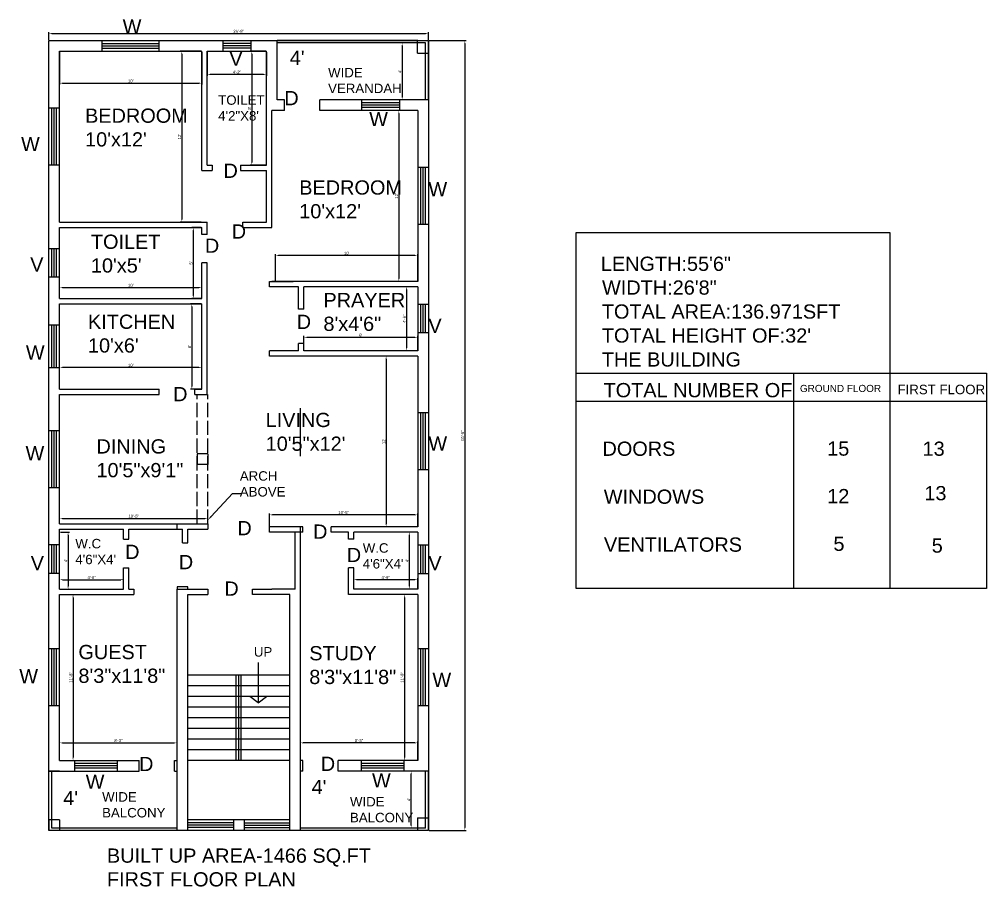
# Model space of a CAD drawing. Header units: inches. Extents: x 2598 to 4130, y 1262 to 2451.
# Drawn here: x 3315 to 4130, y 1276 to 2008 of the extents above; entities that cross this region are included whole.
import ezdxf
from ezdxf import colors
from ezdxf.entities.mleader import LeaderData, LeaderLine
from ezdxf.math import Vec2, Vec3

# ---------------------------------------------------------------- set-up
doc = ezdxf.new("R2010")
doc.units = ezdxf.units.IN
doc.linetypes.add('ACAD_ISO02W100', pattern=[15, 12, -3])
doc.styles.get("Standard").update_dxf_attribs({"font": 'arial.ttf'})
doc.dimstyles.new('ISO-25', dxfattribs={"dimtxt": 2.5, "dimasz": 2.5, "dimexe": 1.25, "dimexo": 0.625, "dimtad": 1, "dimlunit": 3, "dimtxsty": 'Standard', "dimcen": 2.5, "dimadec": 0, "dimazin": 0, "dimtfac": 1, "dimtmove": 0, "dimatfit": 3, "dimfxl": 1, "dimarcsym": 0})

# ---------------------------------------------------------------- blocks, each defined once
blk = doc.blocks.new('*D1')
at = {"color": 0, "lineweight": -2, "transparency": 16777216}
for p, q in [((3348.68, 1979.98), (3348.68, 1952.45)), ((3468.68, 1979.98), (3468.68, 1952.45)), ((3351.18, 1953.7), (3466.18, 1953.7))]:
    blk.add_line(p, q, dxfattribs=at)
at = {"color": 0, "transparency": 16777216}
for points in [[(3351.18, 1954.12), (3351.18, 1953.29), (3348.68, 1953.7)], [(3466.18, 1954.12), (3466.18, 1953.29), (3468.68, 1953.7)]]:
    blk.add_solid(points, dxfattribs=at)
at = {"layer": 'Defpoints', "color": 0, "transparency": 16777216}
for p in [(3348.68, 1980.6), (3468.68, 1980.6), (3468.68, 1953.7)]:
    blk.add_point(p, dxfattribs=at)
at = {"color": 0, "transparency": 16777216, "insert": (3408.68, 1955.6), "char_height": 2.5, "attachment_point": 5}
blk.add_mtext("10'", dxfattribs=at)
blk = doc.blocks.new('*D2')
at = {"color": 0, "lineweight": -2, "transparency": 16777216}
for p, q in [((3468.06, 1980.6), (3450.47, 1980.6)), ((3451.72, 1978.1), (3451.72, 1839.1)), ((3468.06, 1836.6), (3450.47, 1836.6))]:
    blk.add_line(p, q, dxfattribs=at)
at = {"color": 0, "transparency": 16777216}
for points in [[(3451.31, 1978.1), (3452.14, 1978.1), (3451.72, 1980.6)], [(3451.31, 1839.1), (3452.14, 1839.1), (3451.72, 1836.6)]]:
    blk.add_solid(points, dxfattribs=at)
at = {"layer": 'Defpoints', "color": 0, "transparency": 16777216}
for p in [(3468.68, 1980.6), (3451.72, 1836.6), (3468.68, 1836.6)]:
    blk.add_point(p, dxfattribs=at)
at = {"color": 0, "transparency": 16777216, "insert": (3449.84, 1908.6), "char_height": 2.5, "attachment_point": 5, "rotation": 90}
blk.add_mtext("12'", dxfattribs=at)
blk = doc.blocks.new('*D3')
at = {"color": 0, "lineweight": -2, "transparency": 16777216}
for p, q in [((3468.06, 1832.1), (3460.11, 1832.1)), ((3461.36, 1829.6), (3461.36, 1774.6)), ((3468.06, 1772.1), (3460.11, 1772.1))]:
    blk.add_line(p, q, dxfattribs=at)
at = {"color": 0, "transparency": 16777216}
for points in [[(3460.95, 1829.6), (3461.78, 1829.6), (3461.36, 1832.1)], [(3460.95, 1774.6), (3461.78, 1774.6), (3461.36, 1772.1)]]:
    blk.add_solid(points, dxfattribs=at)
at = {"layer": 'Defpoints', "color": 0, "transparency": 16777216}
for p in [(3468.68, 1832.1), (3461.36, 1772.1), (3468.68, 1772.1)]:
    blk.add_point(p, dxfattribs=at)
at = {"color": 0, "transparency": 16777216, "insert": (3459.47, 1802.1), "char_height": 2.5, "attachment_point": 5, "rotation": 90}
blk.add_mtext("5'", dxfattribs=at)
blk = doc.blocks.new('*D4')
at = {"color": 0, "lineweight": -2, "transparency": 16777216}
for p, q in [((3348.68, 1772.73), (3348.68, 1782.6)), ((3351.18, 1781.35), (3466.18, 1781.35)), ((3468.68, 1772.73), (3468.68, 1782.6))]:
    blk.add_line(p, q, dxfattribs=at)
at = {"color": 0, "transparency": 16777216}
for points in [[(3351.18, 1781.77), (3351.18, 1780.94), (3348.68, 1781.35)], [(3466.18, 1781.77), (3466.18, 1780.94), (3468.68, 1781.35)]]:
    blk.add_solid(points, dxfattribs=at)
at = {"layer": 'Defpoints', "color": 0, "transparency": 16777216}
for p in [(3468.68, 1781.35), (3348.68, 1772.1), (3468.68, 1772.1)]:
    blk.add_point(p, dxfattribs=at)
at = {"color": 0, "transparency": 16777216, "insert": (3408.68, 1783.25), "char_height": 2.5, "attachment_point": 5}
blk.add_mtext("10'", dxfattribs=at)
blk = doc.blocks.new('*D5')
at = {"color": 0, "lineweight": -2, "transparency": 16777216}
for p, q in [((3348.68, 1696.23), (3348.68, 1715.29)), ((3466.18, 1714.04), (3351.18, 1714.04)), ((3468.68, 1696.23), (3468.68, 1715.29))]:
    blk.add_line(p, q, dxfattribs=at)
at = {"color": 0, "transparency": 16777216}
for points in [[(3351.18, 1714.46), (3351.18, 1713.62), (3348.68, 1714.04)], [(3466.18, 1714.46), (3466.18, 1713.62), (3468.68, 1714.04)]]:
    blk.add_solid(points, dxfattribs=at)
at = {"layer": 'Defpoints', "color": 0, "transparency": 16777216}
for p in [(3348.68, 1714.04), (3348.68, 1695.6), (3468.68, 1695.6)]:
    blk.add_point(p, dxfattribs=at)
at = {"color": 0, "transparency": 16777216, "insert": (3408.68, 1715.94), "char_height": 2.5, "attachment_point": 5}
blk.add_mtext("10'", dxfattribs=at)
blk = doc.blocks.new('*D6')
at = {"color": 0, "lineweight": -2, "transparency": 16777216}
for p, q in [((3468.06, 1767.6), (3458.92, 1767.6)), ((3460.17, 1765.1), (3460.17, 1698.1)), ((3468.06, 1695.6), (3458.92, 1695.6))]:
    blk.add_line(p, q, dxfattribs=at)
at = {"color": 0, "transparency": 16777216}
for points in [[(3459.75, 1765.1), (3460.59, 1765.1), (3460.17, 1767.6)], [(3459.75, 1698.1), (3460.59, 1698.1), (3460.17, 1695.6)]]:
    blk.add_solid(points, dxfattribs=at)
at = {"layer": 'Defpoints', "color": 0, "transparency": 16777216}
for p in [(3468.68, 1767.6), (3460.17, 1695.6), (3468.68, 1695.6)]:
    blk.add_point(p, dxfattribs=at)
at = {"color": 0, "transparency": 16777216, "insert": (3458.27, 1731.6), "char_height": 2.5, "attachment_point": 5, "rotation": 90}
blk.add_mtext("6'", dxfattribs=at)
blk = doc.blocks.new('*D7')
at = {"color": 0, "lineweight": -2, "transparency": 16777216}
for p, q in [((3473.18, 1979.98), (3473.18, 1959.84)), ((3523.18, 1979.98), (3523.18, 1959.84)), ((3520.68, 1961.09), (3475.68, 1961.09))]:
    blk.add_line(p, q, dxfattribs=at)
at = {"color": 0, "transparency": 16777216}
for points in [[(3475.68, 1961.51), (3475.68, 1960.68), (3473.18, 1961.09)], [(3520.68, 1961.51), (3520.68, 1960.68), (3523.18, 1961.09)]]:
    blk.add_solid(points, dxfattribs=at)
at = {"layer": 'Defpoints', "color": 0, "transparency": 16777216}
for p in [(3473.18, 1980.6), (3523.18, 1980.6), (3473.18, 1961.09)]:
    blk.add_point(p, dxfattribs=at)
at = {"color": 0, "transparency": 16777216, "insert": (3498.18, 1962.97), "char_height": 2.5, "attachment_point": 5}
blk.add_mtext('4\'-2"', dxfattribs=at)
blk = doc.blocks.new('*D8')
at = {"color": 0, "lineweight": -2, "transparency": 16777216}
for p, q in [((3522.56, 1980.6), (3509.49, 1980.6)), ((3510.74, 1978.1), (3510.74, 1887.1)), ((3522.56, 1884.6), (3509.49, 1884.6))]:
    blk.add_line(p, q, dxfattribs=at)
at = {"color": 0, "transparency": 16777216}
for points in [[(3510.33, 1978.1), (3511.16, 1978.1), (3510.74, 1980.6)], [(3510.33, 1887.1), (3511.16, 1887.1), (3510.74, 1884.6)]]:
    blk.add_solid(points, dxfattribs=at)
at = {"layer": 'Defpoints', "color": 0, "transparency": 16777216}
for p in [(3523.18, 1980.6), (3510.74, 1884.6), (3523.18, 1884.6)]:
    blk.add_point(p, dxfattribs=at)
at = {"color": 0, "transparency": 16777216, "insert": (3508.84, 1932.6), "char_height": 2.5, "attachment_point": 5, "rotation": 90}
blk.add_mtext("8'", dxfattribs=at)
blk = doc.blocks.new('*D9')
at = {"color": 0, "lineweight": -2, "transparency": 16777216}
for p, q in [((3554.68, 1728.73), (3554.68, 1740.57)), ((3648.18, 1739.32), (3557.18, 1739.32)), ((3650.68, 1728.73), (3650.68, 1740.57))]:
    blk.add_line(p, q, dxfattribs=at)
at = {"color": 0, "transparency": 16777216}
for points in [[(3557.18, 1739.74), (3557.18, 1738.91), (3554.68, 1739.32)], [(3648.18, 1739.74), (3648.18, 1738.91), (3650.68, 1739.32)]]:
    blk.add_solid(points, dxfattribs=at)
at = {"layer": 'Defpoints', "color": 0, "transparency": 16777216}
for p in [(3554.68, 1739.32), (3554.68, 1728.1), (3650.68, 1728.1)]:
    blk.add_point(p, dxfattribs=at)
at = {"color": 0, "transparency": 16777216, "insert": (3602.68, 1741.23), "char_height": 2.5, "attachment_point": 5}
blk.add_mtext("8'", dxfattribs=at)
blk = doc.blocks.new('*D10')
at = {"color": 0, "lineweight": -2, "transparency": 16777216}
for p, q in [((3650.06, 1782.1), (3640.04, 1782.1)), ((3641.29, 1779.6), (3641.29, 1730.6)), ((3650.06, 1728.1), (3640.04, 1728.1))]:
    blk.add_line(p, q, dxfattribs=at)
at = {"color": 0, "transparency": 16777216}
for points in [[(3640.87, 1779.6), (3641.7, 1779.6), (3641.29, 1782.1)], [(3640.87, 1730.6), (3641.7, 1730.6), (3641.29, 1728.1)]]:
    blk.add_solid(points, dxfattribs=at)
at = {"layer": 'Defpoints', "color": 0, "transparency": 16777216}
for p in [(3650.68, 1782.1), (3641.29, 1728.1), (3650.68, 1728.1)]:
    blk.add_point(p, dxfattribs=at)
at = {"color": 0, "transparency": 16777216, "insert": (3639.39, 1755.1), "char_height": 2.5, "attachment_point": 5, "rotation": 90}
blk.add_mtext('4\'-6"', dxfattribs=at)
blk = doc.blocks.new('*D11')
at = {"color": 0, "lineweight": -2, "transparency": 16777216}
for p, q in [((3650.06, 1723.6), (3622.78, 1723.6)), ((3624.03, 1721.1), (3624.03, 1582.1)), ((3650.06, 1579.6), (3622.78, 1579.6))]:
    blk.add_line(p, q, dxfattribs=at)
at = {"color": 0, "transparency": 16777216}
for points in [[(3623.61, 1721.1), (3624.45, 1721.1), (3624.03, 1723.6)], [(3623.61, 1582.1), (3624.45, 1582.1), (3624.03, 1579.6)]]:
    blk.add_solid(points, dxfattribs=at)
at = {"layer": 'Defpoints', "color": 0, "transparency": 16777216}
for p in [(3650.68, 1723.6), (3624.03, 1579.6), (3650.68, 1579.6)]:
    blk.add_point(p, dxfattribs=at)
at = {"color": 0, "transparency": 16777216, "insert": (3622.15, 1651.6), "char_height": 2.5, "attachment_point": 5, "rotation": 90}
blk.add_mtext("12'", dxfattribs=at)
blk = doc.blocks.new('*D12')
at = {"color": 0, "lineweight": -2, "transparency": 16777216}
for p, q in [((3525.68, 1575.73), (3525.68, 1590.92)), ((3650.68, 1580.23), (3650.68, 1590.92)), ((3648.18, 1589.67), (3528.18, 1589.67))]:
    blk.add_line(p, q, dxfattribs=at)
at = {"color": 0, "transparency": 16777216}
for points in [[(3528.18, 1590.09), (3528.18, 1589.26), (3525.68, 1589.67)], [(3648.18, 1590.09), (3648.18, 1589.26), (3650.68, 1589.67)]]:
    blk.add_solid(points, dxfattribs=at)
at = {"layer": 'Defpoints', "color": 0, "transparency": 16777216}
for p in [(3525.68, 1589.67), (3525.68, 1575.1), (3650.68, 1579.6)]:
    blk.add_point(p, dxfattribs=at)
at = {"color": 0, "transparency": 16777216, "insert": (3588.18, 1591.58), "char_height": 2.5, "attachment_point": 5}
blk.add_mtext('10\'-5"', dxfattribs=at)
blk = doc.blocks.new('*D13')
at = {"color": 0, "lineweight": -2, "transparency": 16777216}
for p, q in [((3596.68, 1527.73), (3596.68, 1536.28)), ((3648.18, 1535.03), (3599.18, 1535.03)), ((3650.68, 1527.73), (3650.68, 1536.28))]:
    blk.add_line(p, q, dxfattribs=at)
at = {"color": 0, "transparency": 16777216}
for points in [[(3599.18, 1535.44), (3599.18, 1534.61), (3596.68, 1535.03)], [(3648.18, 1535.44), (3648.18, 1534.61), (3650.68, 1535.03)]]:
    blk.add_solid(points, dxfattribs=at)
at = {"layer": 'Defpoints', "color": 0, "transparency": 16777216}
for p in [(3596.68, 1535.03), (3596.68, 1527.1), (3650.68, 1527.1)]:
    blk.add_point(p, dxfattribs=at)
at = {"color": 0, "transparency": 16777216, "insert": (3623.68, 1536.93), "char_height": 2.5, "attachment_point": 5}
blk.add_mtext('4\'-6"', dxfattribs=at)
blk = doc.blocks.new('*D14')
at = {"color": 0, "lineweight": -2, "transparency": 16777216}
for p, q in [((3650.06, 1575.1), (3642.3, 1575.1)), ((3643.55, 1572.6), (3643.55, 1529.6)), ((3650.06, 1527.1), (3642.3, 1527.1))]:
    blk.add_line(p, q, dxfattribs=at)
at = {"color": 0, "transparency": 16777216}
for points in [[(3643.13, 1572.6), (3643.97, 1572.6), (3643.55, 1575.1)], [(3643.13, 1529.6), (3643.97, 1529.6), (3643.55, 1527.1)]]:
    blk.add_solid(points, dxfattribs=at)
at = {"layer": 'Defpoints', "color": 0, "transparency": 16777216}
for p in [(3650.68, 1575.1), (3643.55, 1527.1), (3650.68, 1527.1)]:
    blk.add_point(p, dxfattribs=at)
at = {"color": 0, "transparency": 16777216, "insert": (3641.68, 1551.1), "char_height": 2.5, "attachment_point": 5, "rotation": 90}
blk.add_mtext("4'", dxfattribs=at)
blk = doc.blocks.new('*D15')
at = {"color": 0, "lineweight": -2, "transparency": 16777216}
for p, q in [((3650.06, 1522.6), (3638.14, 1522.6)), ((3639.39, 1520.1), (3639.39, 1385.1)), ((3650.06, 1382.6), (3638.14, 1382.6))]:
    blk.add_line(p, q, dxfattribs=at)
at = {"color": 0, "transparency": 16777216}
for points in [[(3638.98, 1520.1), (3639.81, 1520.1), (3639.39, 1522.6)], [(3638.98, 1385.1), (3639.81, 1385.1), (3639.39, 1382.6)]]:
    blk.add_solid(points, dxfattribs=at)
at = {"layer": 'Defpoints', "color": 0, "transparency": 16777216}
for p in [(3650.68, 1522.6), (3639.39, 1382.6), (3650.68, 1382.6)]:
    blk.add_point(p, dxfattribs=at)
at = {"color": 0, "transparency": 16777216, "insert": (3637.49, 1452.6), "char_height": 2.5, "attachment_point": 5, "rotation": 90}
blk.add_mtext('11\'-8"', dxfattribs=at)
blk = doc.blocks.new('*D16')
at = {"color": 0, "lineweight": -2, "transparency": 16777216}
for p, q in [((3551.68, 1383.23), (3551.68, 1398.64)), ((3648.18, 1397.39), (3554.18, 1397.39)), ((3650.68, 1383.23), (3650.68, 1398.64))]:
    blk.add_line(p, q, dxfattribs=at)
at = {"color": 0, "transparency": 16777216}
for points in [[(3554.18, 1397.8), (3554.18, 1396.97), (3551.68, 1397.39)], [(3648.18, 1397.8), (3648.18, 1396.97), (3650.68, 1397.39)]]:
    blk.add_solid(points, dxfattribs=at)
at = {"layer": 'Defpoints', "color": 0, "transparency": 16777216}
for p in [(3551.68, 1397.39), (3551.68, 1382.6), (3650.68, 1382.6)]:
    blk.add_point(p, dxfattribs=at)
at = {"color": 0, "transparency": 16777216, "insert": (3601.18, 1399.29), "char_height": 2.5, "attachment_point": 5}
blk.add_mtext('8\'-3"', dxfattribs=at)
blk = doc.blocks.new('*D17')
at = {"color": 0, "lineweight": -2, "transparency": 16777216}
for p, q in [((3650.06, 1373.6), (3643.89, 1373.6)), ((3645.14, 1328.1), (3645.14, 1371.1)), ((3650.06, 1325.6), (3643.89, 1325.6))]:
    blk.add_line(p, q, dxfattribs=at)
at = {"color": 0, "transparency": 16777216}
for points in [[(3644.72, 1371.1), (3645.55, 1371.1), (3645.14, 1373.6)], [(3644.72, 1328.1), (3645.55, 1328.1), (3645.14, 1325.6)]]:
    blk.add_solid(points, dxfattribs=at)
at = {"layer": 'Defpoints', "color": 0, "transparency": 16777216}
for p in [(3645.14, 1373.6), (3650.68, 1373.6), (3650.68, 1325.6)]:
    blk.add_point(p, dxfattribs=at)
at = {"color": 0, "transparency": 16777216, "insert": (3643.26, 1349.6), "char_height": 2.5, "attachment_point": 5, "rotation": 90}
blk.add_mtext("4'", dxfattribs=at)
blk = doc.blocks.new('*D18')
at = {"color": 0, "lineweight": -2, "transparency": 16777216}
for p, q in [((3650.06, 1930.6), (3633.5, 1930.6)), ((3634.75, 1928.1), (3634.75, 1789.1)), ((3650.06, 1786.6), (3633.5, 1786.6))]:
    blk.add_line(p, q, dxfattribs=at)
at = {"color": 0, "transparency": 16777216}
for points in [[(3634.34, 1928.1), (3635.17, 1928.1), (3634.75, 1930.6)], [(3634.34, 1789.1), (3635.17, 1789.1), (3634.75, 1786.6)]]:
    blk.add_solid(points, dxfattribs=at)
at = {"layer": 'Defpoints', "color": 0, "transparency": 16777216}
for p in [(3650.68, 1930.6), (3634.75, 1786.6), (3650.68, 1786.6)]:
    blk.add_point(p, dxfattribs=at)
at = {"color": 0, "transparency": 16777216, "insert": (3632.87, 1858.6), "char_height": 2.5, "attachment_point": 5, "rotation": 90}
blk.add_mtext("12'", dxfattribs=at)
blk = doc.blocks.new('*D19')
at = {"color": 0, "lineweight": -2, "transparency": 16777216}
for p, q in [((3530.68, 1787.23), (3530.68, 1809.61)), ((3648.18, 1808.36), (3533.18, 1808.36)), ((3650.68, 1787.23), (3650.68, 1809.61))]:
    blk.add_line(p, q, dxfattribs=at)
at = {"color": 0, "transparency": 16777216}
for points in [[(3533.18, 1808.77), (3533.18, 1807.94), (3530.68, 1808.36)], [(3648.18, 1808.77), (3648.18, 1807.94), (3650.68, 1808.36)]]:
    blk.add_solid(points, dxfattribs=at)
at = {"layer": 'Defpoints', "color": 0, "transparency": 16777216}
for p in [(3530.68, 1808.36), (3530.68, 1786.6), (3650.68, 1786.6)]:
    blk.add_point(p, dxfattribs=at)
at = {"color": 0, "transparency": 16777216, "insert": (3590.68, 1810.26), "char_height": 2.5, "attachment_point": 5}
blk.add_mtext("10'", dxfattribs=at)
blk = doc.blocks.new('*D20')
at = {"color": 0, "lineweight": -2, "transparency": 16777216}
for p, q in [((3656.56, 1987.6), (3636.31, 1987.6)), ((3637.56, 1985.1), (3637.56, 1942.1)), ((3659.06, 1939.6), (3636.31, 1939.6))]:
    blk.add_line(p, q, dxfattribs=at)
at = {"color": 0, "transparency": 16777216}
for points in [[(3637.15, 1985.1), (3637.98, 1985.1), (3637.56, 1987.6)], [(3637.15, 1942.1), (3637.98, 1942.1), (3637.56, 1939.6)]]:
    blk.add_solid(points, dxfattribs=at)
at = {"layer": 'Defpoints', "color": 0, "transparency": 16777216}
for p in [(3657.18, 1987.6), (3637.56, 1939.6), (3659.68, 1939.6)]:
    blk.add_point(p, dxfattribs=at)
at = {"color": 0, "transparency": 16777216, "insert": (3635.69, 1963.6), "char_height": 2.5, "attachment_point": 5, "rotation": 90}
blk.add_mtext("4'", dxfattribs=at)
blk = doc.blocks.new('*D23')
at = {"color": 0, "lineweight": -2, "transparency": 16777216}
for p, q in [((3348.68, 1527.73), (3348.68, 1536.28)), ((3351.18, 1535.03), (3400.18, 1535.03)), ((3402.68, 1527.73), (3402.68, 1536.28))]:
    blk.add_line(p, q, dxfattribs=at)
at = {"color": 0, "transparency": 16777216}
for points in [[(3351.18, 1535.44), (3351.18, 1534.61), (3348.68, 1535.03)], [(3400.18, 1535.44), (3400.18, 1534.61), (3402.68, 1535.03)]]:
    blk.add_solid(points, dxfattribs=at)
at = {"layer": 'Defpoints', "color": 0, "transparency": 16777216}
for p in [(3402.68, 1535.03), (3348.68, 1527.1), (3402.68, 1527.1)]:
    blk.add_point(p, dxfattribs=at)
at = {"color": 0, "transparency": 16777216, "insert": (3375.68, 1536.93), "char_height": 2.5, "attachment_point": 5}
blk.add_mtext('4\'-6"', dxfattribs=at)
blk = doc.blocks.new('*D21')
at = {"color": 0, "lineweight": -2, "transparency": 16777216}
for p, q in [((3349.31, 1575.1), (3357.07, 1575.1)), ((3355.82, 1572.6), (3355.82, 1529.6)), ((3349.31, 1527.1), (3357.07, 1527.1))]:
    blk.add_line(p, q, dxfattribs=at)
at = {"color": 0, "transparency": 16777216}
for points in [[(3355.4, 1572.6), (3356.23, 1572.6), (3355.82, 1575.1)], [(3355.4, 1529.6), (3356.23, 1529.6), (3355.82, 1527.1)]]:
    blk.add_solid(points, dxfattribs=at)
at = {"layer": 'Defpoints', "color": 0, "transparency": 16777216}
for p in [(3348.68, 1575.1), (3348.68, 1527.1), (3355.82, 1527.1)]:
    blk.add_point(p, dxfattribs=at)
at = {"color": 0, "transparency": 16777216, "insert": (3353.94, 1551.1), "char_height": 2.5, "attachment_point": 5, "rotation": 90}
blk.add_mtext("4'", dxfattribs=at)
blk = doc.blocks.new('*D22')
at = {"color": 0, "lineweight": -2, "transparency": 16777216}
for p, q in [((3349.31, 1522.6), (3361.22, 1522.6)), ((3359.97, 1520.1), (3359.97, 1385.1)), ((3349.31, 1382.6), (3361.22, 1382.6))]:
    blk.add_line(p, q, dxfattribs=at)
at = {"color": 0, "transparency": 16777216}
for points in [[(3359.56, 1520.1), (3360.39, 1520.1), (3359.97, 1522.6)], [(3359.56, 1385.1), (3360.39, 1385.1), (3359.97, 1382.6)]]:
    blk.add_solid(points, dxfattribs=at)
at = {"layer": 'Defpoints', "color": 0, "transparency": 16777216}
for p in [(3348.68, 1522.6), (3348.68, 1382.6), (3359.97, 1382.6)]:
    blk.add_point(p, dxfattribs=at)
at = {"color": 0, "transparency": 16777216, "insert": (3358.07, 1452.6), "char_height": 2.5, "attachment_point": 5, "rotation": 90}
blk.add_mtext('11\'-8"', dxfattribs=at)
blk = doc.blocks.new('*D24')
at = {"color": 0, "lineweight": -2, "transparency": 16777216}
for p, q in [((3348.68, 1383.23), (3348.68, 1398.64)), ((3351.18, 1397.39), (3445.18, 1397.39)), ((3447.68, 1382.87), (3447.68, 1398.64))]:
    blk.add_line(p, q, dxfattribs=at)
at = {"color": 0, "transparency": 16777216}
for points in [[(3351.18, 1397.8), (3351.18, 1396.97), (3348.68, 1397.39)], [(3445.18, 1397.8), (3445.18, 1396.97), (3447.68, 1397.39)]]:
    blk.add_solid(points, dxfattribs=at)
at = {"layer": 'Defpoints', "color": 0, "transparency": 16777216}
for p in [(3447.68, 1397.39), (3348.68, 1382.6), (3447.68, 1382.25)]:
    blk.add_point(p, dxfattribs=at)
at = {"color": 0, "transparency": 16777216, "insert": (3398.18, 1399.29), "char_height": 2.5, "attachment_point": 5}
blk.add_mtext('8\'-3"', dxfattribs=at)
blk = doc.blocks.new('*D25')
at = {"color": 0, "lineweight": -2, "transparency": 16777216}
for p, q in [((3348.68, 1582.73), (3348.68, 1587.92)), ((3351.18, 1586.67), (3471.18, 1586.67)), ((3473.68, 1582.73), (3473.68, 1587.92))]:
    blk.add_line(p, q, dxfattribs=at)
at = {"color": 0, "transparency": 16777216}
for points in [[(3351.18, 1587.09), (3351.18, 1586.25), (3348.68, 1586.67)], [(3471.18, 1587.09), (3471.18, 1586.25), (3473.68, 1586.67)]]:
    blk.add_solid(points, dxfattribs=at)
at = {"layer": 'Defpoints', "color": 0, "transparency": 16777216}
for p in [(3473.68, 1586.67), (3348.68, 1582.1), (3473.68, 1582.1)]:
    blk.add_point(p, dxfattribs=at)
at = {"color": 0, "transparency": 16777216, "insert": (3411.18, 1588.57), "char_height": 2.5, "attachment_point": 5}
blk.add_mtext('10\'-5"', dxfattribs=at)
blk = doc.blocks.new('*D26')
at = {"color": 0, "lineweight": -2, "transparency": 16777216}
for p, q in [((3339.68, 1990.23), (3339.68, 1996.77)), ((3342.18, 1995.52), (3657.18, 1995.52)), ((3659.68, 1990.23), (3659.68, 1996.77))]:
    blk.add_line(p, q, dxfattribs=at)
at = {"color": 0, "transparency": 16777216}
for points in [[(3342.18, 1995.94), (3342.18, 1995.11), (3339.68, 1995.52)], [(3657.18, 1995.94), (3657.18, 1995.11), (3659.68, 1995.52)]]:
    blk.add_solid(points, dxfattribs=at)
at = {"layer": 'Defpoints', "color": 0, "transparency": 16777216}
for p in [(3659.68, 1995.52), (3339.68, 1989.6), (3659.68, 1989.6)]:
    blk.add_point(p, dxfattribs=at)
at = {"color": 0, "transparency": 16777216, "insert": (3499.68, 1997.43), "char_height": 2.5, "attachment_point": 5}
blk.add_mtext('26\'-8"', dxfattribs=at)
blk = doc.blocks.new('*D27')
at = {"color": 0, "lineweight": -2, "transparency": 16777216}
for p, q in [((3660.31, 1989.6), (3691.66, 1989.6)), ((3690.41, 1987.1), (3690.41, 1326.1)), ((3660.31, 1323.6), (3691.66, 1323.6))]:
    blk.add_line(p, q, dxfattribs=at)
at = {"color": 0, "transparency": 16777216}
for points in [[(3690, 1987.1), (3690.83, 1987.1), (3690.41, 1989.6)], [(3690, 1326.1), (3690.83, 1326.1), (3690.41, 1323.6)]]:
    blk.add_solid(points, dxfattribs=at)
at = {"layer": 'Defpoints', "color": 0, "transparency": 16777216}
for p in [(3659.68, 1989.6), (3659.68, 1323.6), (3690.41, 1323.6)]:
    blk.add_point(p, dxfattribs=at)
at = {"color": 0, "transparency": 16777216, "insert": (3688.51, 1656.6), "char_height": 2.5, "attachment_point": 5, "rotation": 90}
blk.add_mtext('55\'-6"', dxfattribs=at)

msp = doc.modelspace()

# ---------------------------------------------------------------- linework, layer by layer
for p, q in [((3339.683, 1989.603), (3659.683, 1989.603)), ((3339.683, 1323.603), (3339.683, 1989.603)), ((3486.183, 1989.603), (3486.183, 1980.603)), ((3510.183, 1987.103), (3486.183, 1987.103)), ((3510.183, 1985.103), (3486.183, 1985.103)), ((3510.183, 1983.103), (3486.183, 1983.103)), ((3510.183, 1980.603), (3510.183, 1989.603)), ((3532.183, 1939.603), (3532.183, 1989.603)), ((3650.683, 1989.603), (3532.183, 1989.603)), ((3657.183, 1987.603), (3532.183, 1987.603)), ((3657.183, 1939.603), (3657.183, 1987.603)), ((3659.683, 1989.603), (3659.683, 1323.603)), ((3659.683, 1939.603), (3659.683, 1989.603)), ((3348.683, 1980.603), (3468.683, 1980.603)), ((3348.683, 1836.603), (3348.683, 1980.603)), ((3468.683, 1880.103), (3468.683, 1980.603)), ((3473.183, 1980.603), (3523.183, 1980.603)), ((3473.183, 1884.603), (3473.183, 1980.603)), ((3523.183, 1884.603), (3523.183, 1980.603)), ((3538.183, 1939.603), (3532.183, 1939.603)), ((3538.183, 1930.603), (3538.183, 1939.603)), ((3659.683, 1939.603), (3568.183, 1939.603)), ((3568.183, 1930.603), (3568.183, 1939.603)), ((3603.284, 1939.603), (3603.284, 1930.603)), ((3635.284, 1937.103), (3603.284, 1937.103)), ((3635.284, 1935.103), (3603.284, 1935.103)), ((3635.284, 1939.603), (3635.284, 1930.603)), ((3348.683, 1932.603), (3339.683, 1932.603)), ((3342.183, 1884.603), (3342.183, 1932.603)), ((3344.183, 1884.603), (3344.183, 1932.603)), ((3346.183, 1884.603), (3346.183, 1932.603)), ((3527.683, 1832.103), (3527.683, 1930.603)), ((3538.183, 1930.603), (3527.683, 1930.603)), ((3650.683, 1930.603), (3568.183, 1930.603)), ((3635.284, 1933.103), (3603.284, 1933.103)), ((3650.683, 1930.603), (3650.683, 1786.603)), ((3348.683, 1884.603), (3339.683, 1884.603)), ((3473.183, 1884.603), (3477.183, 1884.603)), ((3473.183, 1884.603), (3477.183, 1884.603)), ((3477.183, 1884.603), (3477.183, 1880.103)), ((3501.183, 1884.603), (3501.183, 1880.103)), ((3501.183, 1884.603), (3523.183, 1884.603)), ((3468.683, 1880.103), (3477.183, 1880.103)), ((3501.183, 1880.103), (3523.183, 1880.103)), ((3523.183, 1836.603), (3523.183, 1880.103)), ((3659.683, 1882.603), (3650.683, 1882.603)), ((3653.183, 1834.603), (3653.183, 1882.603)), ((3655.183, 1834.603), (3655.183, 1882.603)), ((3657.183, 1834.603), (3657.183, 1882.603)), ((3348.683, 1836.603), (3473.183, 1836.603)), ((3473.183, 1826.103), (3473.183, 1836.603)), ((3473.183, 1832.103), (3473.183, 1836.603)), ((3503.183, 1832.103), (3503.183, 1836.603)), ((3503.183, 1836.603), (3523.183, 1836.603)), ((3348.683, 1832.103), (3468.683, 1832.103)), ((3348.683, 1772.103), (3348.683, 1832.103)), ((3468.683, 1826.103), (3468.683, 1832.103)), ((3503.183, 1832.103), (3527.683, 1832.103)), ((3659.683, 1834.603), (3650.683, 1834.603)), ((3473.183, 1826.103), (3468.683, 1826.103)), ((3348.683, 1814.103), (3339.683, 1814.103)), ((3342.183, 1790.103), (3342.183, 1814.103)), ((3344.183, 1790.103), (3344.183, 1814.103)), ((3346.183, 1790.103), (3346.183, 1814.103)), ((3473.183, 1802.103), (3468.683, 1802.103)), ((3468.683, 1772.103), (3468.683, 1802.103)), ((3473.183, 1691.103), (3473.183, 1802.103)), ((3348.683, 1790.103), (3339.683, 1790.103)), ((3525.683, 1782.103), (3525.683, 1786.603)), ((3525.683, 1786.603), (3545.497, 1786.603)), ((3650.683, 1786.603), (3527.683, 1786.603)), ((3550.183, 1782.103), (3525.683, 1782.103)), ((3550.183, 1763.103), (3550.183, 1782.103)), ((3650.683, 1782.103), (3554.683, 1782.103)), ((3554.683, 1763.103), (3554.683, 1782.103)), ((3650.683, 1782.103), (3650.683, 1728.103)), ((3348.683, 1772.103), (3468.683, 1772.103)), ((3348.683, 1767.603), (3468.683, 1767.603)), ((3348.683, 1695.603), (3348.683, 1767.603)), ((3468.683, 1695.603), (3468.683, 1767.603)), ((3554.683, 1763.103), (3550.183, 1763.103)), ((3659.683, 1767.103), (3650.683, 1767.103)), ((3653.183, 1743.103), (3653.183, 1767.103)), ((3655.183, 1743.103), (3655.183, 1767.103)), ((3657.183, 1743.103), (3657.183, 1767.103)), ((3348.683, 1749.603), (3339.683, 1749.603)), ((3342.183, 1713.603), (3342.183, 1749.603)), ((3344.183, 1713.603), (3344.183, 1749.603)), ((3346.183, 1713.603), (3346.183, 1749.603)), ((3659.683, 1743.103), (3650.683, 1743.103)), ((3550.183, 1728.103), (3550.183, 1734.103)), ((3554.683, 1734.103), (3550.183, 1734.103)), ((3554.683, 1728.103), (3554.683, 1734.103)), ((3525.683, 1723.603), (3525.683, 1728.103)), ((3550.183, 1728.103), (3525.683, 1728.103)), ((3650.683, 1723.603), (3525.683, 1723.603)), ((3650.683, 1728.103), (3554.683, 1728.103)), ((3650.683, 1723.603), (3650.683, 1579.603)), ((3348.683, 1713.603), (3339.683, 1713.603)), ((3348.683, 1695.603), (3432.683, 1695.603)), ((3348.683, 1691.103), (3432.683, 1691.103)), ((3348.683, 1582.103), (3348.683, 1691.103)), ((3432.683, 1691.103), (3432.683, 1695.603)), ((3462.683, 1691.103), (3462.683, 1695.603)), ((3462.683, 1695.603), (3468.683, 1695.603)), ((3462.683, 1691.103), (3473.183, 1691.103)), ((3659.683, 1675.603), (3650.683, 1675.603)), ((3653.183, 1627.603), (3653.183, 1675.603)), ((3655.183, 1627.603), (3655.183, 1675.603)), ((3657.183, 1627.603), (3657.183, 1675.603)), ((3348.683, 1660.603), (3339.683, 1660.603)), ((3342.183, 1612.603), (3342.183, 1660.603)), ((3344.183, 1612.603), (3344.183, 1660.603)), ((3346.183, 1612.603), (3346.183, 1660.603)), ((3659.683, 1627.603), (3650.683, 1627.603)), ((3348.683, 1612.603), (3339.683, 1612.603)), ((3348.683, 1582.103), (3473.683, 1582.103)), ((3348.683, 1577.603), (3402.683, 1577.603)), ((3348.683, 1527.103), (3348.683, 1577.603)), ((3402.683, 1569.103), (3402.683, 1577.603)), ((3407.183, 1569.103), (3407.183, 1577.603)), ((3407.183, 1577.603), (3452.183, 1577.603)), ((3452.183, 1566.202), (3452.183, 1577.603)), ((3456.683, 1566.202), (3456.683, 1577.603)), ((3456.683, 1577.603), (3473.183, 1577.603)), ((3473.183, 1577.603), (3473.683, 1577.603)), ((3525.683, 1575.103), (3525.683, 1579.603)), ((3553.683, 1579.603), (3525.683, 1579.603)), ((3553.683, 1575.103), (3525.683, 1575.103)), ((3547.183, 1527.103), (3547.183, 1575.103)), ((3551.683, 1527.103), (3551.683, 1579.603)), ((3551.683, 1575.103), (3551.683, 1579.603)), ((3553.683, 1575.103), (3553.683, 1579.603)), ((3650.683, 1579.603), (3577.683, 1579.603)), ((3577.683, 1575.103), (3577.683, 1579.603)), ((3592.183, 1575.103), (3577.683, 1575.103)), ((3592.183, 1569.103), (3592.183, 1575.103)), ((3650.683, 1575.103), (3596.683, 1575.103)), ((3596.683, 1569.103), (3596.683, 1575.103)), ((3650.683, 1575.103), (3650.683, 1527.103)), ((3402.683, 1569.103), (3407.183, 1569.103)), ((3596.683, 1569.103), (3592.183, 1569.103)), ((3348.683, 1564.353), (3339.683, 1564.353)), ((3342.183, 1540.353), (3342.183, 1564.353)), ((3344.183, 1540.353), (3344.183, 1564.353)), ((3346.183, 1540.353), (3346.183, 1564.353)), ((3452.183, 1566.202), (3456.683, 1566.202)), ((3650.683, 1564.353), (3659.683, 1564.353)), ((3653.183, 1540.353), (3653.183, 1564.353)), ((3655.183, 1540.353), (3655.183, 1564.353)), ((3657.183, 1540.353), (3657.183, 1564.353)), ((3402.683, 1527.103), (3402.683, 1545.103)), ((3402.683, 1545.103), (3407.183, 1545.103)), ((3407.183, 1527.103), (3407.183, 1545.103)), ((3592.183, 1522.603), (3592.183, 1545.103)), ((3596.683, 1545.103), (3592.183, 1545.103)), ((3596.683, 1527.103), (3596.683, 1545.103)), ((3348.683, 1540.353), (3339.683, 1540.353)), ((3650.683, 1540.353), (3659.683, 1540.353)), ((3348.683, 1527.103), (3402.683, 1527.103)), ((3407.183, 1527.103), (3411.183, 1527.103)), ((3411.183, 1527.103), (3411.183, 1522.603)), ((3447.683, 1323.603), (3447.683, 1527.103)), ((3447.683, 1527.103), (3473.683, 1527.103)), ((3473.683, 1527.103), (3473.683, 1522.603)), ((3511.248, 1522.603), (3511.248, 1527.103)), ((3511.248, 1527.103), (3527.683, 1527.103)), ((3547.183, 1527.103), (3527.683, 1527.103)), ((3551.683, 1323.603), (3551.683, 1527.103)), ((3650.683, 1527.103), (3596.683, 1527.103)), ((3348.683, 1382.603), (3348.683, 1522.603)), ((3348.683, 1522.603), (3411.183, 1522.603)), ((3456.683, 1323.603), (3456.683, 1522.603)), ((3456.683, 1522.603), (3473.683, 1522.603)), ((3527.683, 1522.603), (3511.248, 1522.603)), ((3542.683, 1522.603), (3527.683, 1522.603)), ((3542.683, 1323.603), (3542.683, 1522.603)), ((3650.683, 1522.603), (3592.183, 1522.603)), ((3650.683, 1522.603), (3650.683, 1382.603)), ((3348.683, 1476.603), (3339.683, 1476.603)), ((3342.183, 1428.603), (3342.183, 1476.603)), ((3344.183, 1428.603), (3344.183, 1476.603)), ((3346.183, 1428.603), (3346.183, 1476.603)), ((3659.683, 1476.603), (3650.683, 1476.603)), ((3653.183, 1428.603), (3653.183, 1476.603)), ((3655.183, 1428.603), (3655.183, 1476.603)), ((3657.183, 1428.603), (3657.183, 1476.603)), ((3348.683, 1428.603), (3339.683, 1428.603)), ((3659.683, 1428.603), (3650.683, 1428.603)), ((3348.683, 1382.603), (3415.683, 1382.603)), ((3348.683, 1382.603), (3415.683, 1382.603)), ((3361.222, 1382.603), (3361.222, 1373.603)), ((3397.222, 1380.103), (3361.222, 1380.103)), ((3397.222, 1382.603), (3397.222, 1373.603)), ((3415.683, 1373.603), (3415.683, 1382.603)), ((3445.683, 1373.603), (3445.683, 1382.603)), ((3445.683, 1382.603), (3447.683, 1382.603)), ((3445.683, 1382.603), (3447.683, 1382.603)), ((3447.683, 1373.603), (3447.683, 1382.603)), ((3551.683, 1373.603), (3551.683, 1382.603)), ((3553.683, 1382.603), (3551.683, 1382.603)), ((3553.683, 1373.603), (3553.683, 1382.603)), ((3650.683, 1382.603), (3583.683, 1382.603)), ((3583.683, 1373.603), (3583.683, 1382.603)), ((3602.852, 1382.603), (3602.852, 1373.603)), ((3638.852, 1380.103), (3602.852, 1380.103)), ((3638.852, 1382.603), (3638.852, 1373.603)), ((3348.683, 1373.603), (3339.683, 1373.603)), ((3339.683, 1373.603), (3415.683, 1373.603)), ((3339.683, 1373.603), (3415.683, 1373.603)), ((3339.683, 1323.603), (3339.683, 1373.603)), ((3342.183, 1325.603), (3342.183, 1373.603)), ((3397.222, 1378.103), (3361.222, 1378.103)), ((3397.222, 1376.103), (3361.222, 1376.103)), ((3659.683, 1373.603), (3583.683, 1373.603)), ((3659.683, 1373.603), (3583.683, 1373.603)), ((3638.852, 1378.103), (3602.852, 1378.103)), ((3638.852, 1376.103), (3602.852, 1376.103)), ((3657.183, 1325.603), (3657.183, 1373.603)), ((3659.683, 1323.603), (3659.683, 1373.603)), ((3542.683, 1332.603), (3456.683, 1332.603)), ((3659.683, 1323.603), (3339.683, 1323.603)), ((3447.683, 1325.603), (3342.183, 1325.603)), ((3542.683, 1323.603), (3456.683, 1323.603)), ((3657.183, 1325.603), (3551.683, 1325.603))]:
    msp.add_line(p, q)
at = {"linetype": 'ACAD_ISO02W100'}
for p, q in [((3384.683, 1980.603), (3384.683, 1989.603)), ((3432.683, 1980.603), (3432.683, 1989.603)), ((3650.587, 1979.111), (3650.587, 1989.603)), ((3650.587, 1979.111), (3659.683, 1979.111)), ((3464.683, 1582.103), (3464.683, 1691.103)), ((3473.683, 1582.103), (3473.683, 1691.103)), ((3473.683, 1641.103), (3464.683, 1641.103)), ((3473.683, 1632.103), (3464.683, 1632.103)), ((3348.683, 1332.603), (3339.683, 1332.603)), ((3650.587, 1334.095), (3650.587, 1323.603)), ((3650.587, 1334.095), (3659.683, 1334.095))]:
    msp.add_line(p, q, dxfattribs=at)
at = {"linetype": 'ByBlock'}
for p, q in [((3384.683, 1987.103), (3432.683, 1987.103)), ((3384.683, 1985.103), (3432.683, 1985.103)), ((3384.683, 1983.103), (3432.683, 1983.103)), ((3551.683, 1639.25), (3551.683, 1679.708)), ((3464.683, 1641.103), (3464.683, 1632.103)), ((3473.683, 1641.103), (3473.683, 1632.103)), ((3447.683, 1577.603), (3447.683, 1582.103)), ((3473.683, 1582.103), (3473.683, 1577.603)), ((3551.683, 1527.103), (3551.683, 1579.603)), ((3516.095, 1465.289), (3516.095, 1431.291)), ((3542.683, 1454.603), (3456.683, 1454.603)), ((3497.683, 1382.603), (3497.683, 1454.603)), ((3499.683, 1382.603), (3499.683, 1454.603)), ((3501.683, 1382.603), (3501.683, 1454.603)), ((3542.683, 1445.603), (3456.683, 1445.603)), ((3542.683, 1436.603), (3456.683, 1436.603)), ((3516.095, 1431.291), (3509.179, 1436.603)), ((3516.095, 1431.291), (3523.01, 1436.603)), ((3542.683, 1427.603), (3456.683, 1427.603)), ((3542.683, 1418.603), (3456.683, 1418.603)), ((3542.683, 1409.603), (3456.683, 1409.603)), ((3542.683, 1400.603), (3456.683, 1400.603)), ((3542.683, 1391.603), (3456.683, 1391.603)), ((3456.683, 1382.603), (3456.683, 1383.603)), ((3542.683, 1382.603), (3456.683, 1382.603)), ((3445.683, 1373.603), (3447.683, 1373.603)), ((3553.683, 1373.603), (3551.683, 1373.603)), ((3339.683, 1332.603), (3339.683, 1323.603)), ((3348.683, 1332.603), (3348.683, 1323.603)), ((3495.183, 1330.103), (3456.683, 1330.103)), ((3495.183, 1332.603), (3495.183, 1323.603)), ((3504.183, 1332.603), (3504.183, 1323.603)), ((3504.183, 1330.103), (3542.683, 1330.103)), ((3495.183, 1328.103), (3456.683, 1328.103)), ((3495.183, 1326.103), (3456.683, 1326.103)), ((3504.183, 1328.103), (3542.683, 1328.103)), ((3504.183, 1326.103), (3542.683, 1326.103))]:
    msp.add_line(p, q, dxfattribs=at)
at = {"color": 2, "linetype": 'ByBlock', "lineweight": -2, "true_color": 0xf1eb1f}
for p, q in [((3967.442, 1709.166), (3967.442, 1527.517)), ((3784.269, 1685.558), (4130.468, 1685.558))]:
    msp.add_line(p, q, dxfattribs=at)
at = {"linetype": 'ByBlock', "lineweight": -2}
for p, q in [((3456.85, 1529.103), (3447.683, 1529.103)), ((3447.683, 1529.103), (3447.683, 1527.103)), ((3456.85, 1527.103), (3456.85, 1529.103))]:
    msp.add_line(p, q, dxfattribs=at)
at = {"color": 2, "linetype": 'ByBlock', "lineweight": -2, "true_color": 0xf1eb1f}
msp.add_lwpolyline([(3784.269, 1827.819), (4048.955, 1827.819), (4048.955, 1527.517), (3784.269, 1527.517)], close=True, dxfattribs=at)
msp.add_lwpolyline([(3784.269, 1709.166), (4130.468, 1709.166), (4130.468, 1527.517), (4048.955, 1527.517)], dxfattribs=at)

# ---------------------------------------------------------------- texts
at = {"linetype": 'ByBlock', "lineweight": -2}
for s, height, p in [('LENGTH:55\'6"', 12, (3805.098, 1795.41)), ('WIDTH:26\'8"', 12, (3806.121, 1775.361)), ('TOTAL AREA:136.971SFT', 12, (3805.933, 1755.148)), ("TOTAL HEIGHT OF:32'", 12, (3805.933, 1734.935)), ('THE BUILDING', 12, (3805.933, 1714.731)), ('TOTAL NUMBER OF', 12, (3807.397, 1688.861)), ('GROUND FLOOR ', 6, (3973, 1693.291)), ('FIRST FLOOR ', 8, (4055.292, 1691.424)), ('DOORS', 12, (3806.497, 1639.445)), ('WINDOWS', 12, (3807.586, 1599.019)), ('VENTILATORS', 12, (3807.717, 1558.593))]:
    msp.add_text(s, height=height, dxfattribs=at).set_placement(p)
at = {"color": 2, "linetype": 'ByBlock', "lineweight": -2, "true_color": 0xf1eb1f, "char_height": 12, "attachment_point": 1}
for s, insert in [('{\\C256;W}', (3401.838, 2007.524)), ('{\\C256;V}', (3491.797, 1980.336)), ('{\\C256;D}', (3538.183, 1947.103)), ('{\\C256;W}', (3609.724, 1929.472)), ('{\\C256;W}', (3316.151, 1908.426)), ('{\\C256;D}', (3486.889, 1885.85)), ('{\\C256;W}', (3659.683, 1870.302)), ('{\\C256;D}', (3493.833, 1834.644)), ('{\\C256;D}', (3471.192, 1822.644)), ('{\\C256;V}', (3323.883, 1806.788)), ('{\\C256;D}', (3548.623, 1758.438)), ('{\\C256;V}', (3659.683, 1755.103)), ('{\\C256;W}', (3320.207, 1732.653)), ('{\\C256;D}', (3444.421, 1697.524)), ('{\\C256;W}', (3659.683, 1655.902)), ('{\\C256;W}', (3319.934, 1647.729)), ('{\\C256;D}', (3498.574, 1584.499)), ('{\\C256;D}', (3562.423, 1581.566)), ('{\\C256;D}', (3403.949, 1564.496)), ('{\\C256;D}', (3590.85, 1561.86)), ('{\\C256;V}', (3324.311, 1554.991)), ('{\\C256;D}', (3449.209, 1555.856)), ('{\\C256;V}', (3659.683, 1554.991)), ('{\\C256;D}', (3487.604, 1533.496)), ('{\\C256;W}', (3314.637, 1459.631)), ('{\\C256;W}', (3663.064, 1456.493)), ('{\\C256;D}', (3415.683, 1385.603)), ('{\\C256;D}', (3568.925, 1385.769)), ('{\\C256;W}', (3370.677, 1370.712)), ('{\\C256;W}', (3612.108, 1371.803))]:
    msp.add_mtext_dynamic_manual_height_columns(s, width=22.64097, gutter_width=12.5, heights=[0], dxfattribs=dict(at, insert=insert))
at = {"linetype": 'ACAD_ISO02W100', "attachment_point": 1}
for s, width, insert, char_height in [("4'  ", 59.68446, (3542.739, 1981.098), 12), ('WIDE VERANDAH', 40.93031, (3575.095, 1966.631), 8), ("BEDROOM\\P10'x12'", 59.68446, (3370.143, 1932.307), 12), ("BEDROOM\\P10'x12'", 59.68446, (3550.75, 1871.736), 12), ("TOILET\\P10'x5'", 59.68446, (3375.068, 1825.991), 12), ('PRAYER\\P8\'x4\'6"', 59.68446, (3571.159, 1776.808), 12), ("KITCHEN\\P10'x6'", 59.68446, (3372.578, 1758.538), 12), ('LIVING\\P10\'5"x12\'', 59.68446, (3522.422, 1675.708), 12), ('DINING\\P10\'5"x9\'1"', 59.68446, (3379.751, 1653.408), 12), ('ARCH ABOVE', 40.93031, (3500.646, 1626.472), 8), ('W.C\\P4\'6"X4\'', 40.93031, (3361.933, 1569.424), 8), ('W.C\\P4\'6"X4\'', 40.93031, (3604.341, 1565.755), 8), ('GUEST\\P8\'3"x11\'8"', 59.68446, (3364.515, 1480.01), 12), ('STUDY\\P8\'3"x11\'8"', 59.68446, (3559.211, 1479.009), 12), ("4'  ", 59.68446, (3561.191, 1366.237), 12), ("4'  ", 59.68446, (3351.726, 1356.89), 12), ('WIDE BALCONY', 40.93031, (3384.522, 1355.866), 8), ('WIDE BALCONY', 40.93031, (3593.546, 1351.77), 8)]:
    msp.add_mtext_dynamic_manual_height_columns(s, width=width, gutter_width=12.5, heights=[0], dxfattribs=dict(at, insert=insert, char_height=char_height))
at = {"linetype": 'ByBlock', "attachment_point": 1}
for s, width, insert, char_height in [('TOILET\\P4\'2"X8\'', 13.08886, (3482.393, 1943.485), 8), ('UP', 10.50555, (3512.481, 1478.179), 8), ('BUILT UP AREA-1466 SQ.FT\\PFIRST FLOOR PLAN', 249.57665, (3388.596, 1308.34), 12)]:
    msp.add_mtext_dynamic_manual_height_columns(s, width=width, gutter_width=12.5, heights=[0], dxfattribs=dict(at, insert=insert, char_height=char_height))
at = {"linetype": 'ByBlock', "lineweight": -2, "char_height": 12, "attachment_point": 1}
for s, insert in [('15', (3995.984, 1651.601)), ('13', (4076.421, 1651.472)), ('12', (3995.984, 1611.484)), ('13', (4077.921, 1613.98)), ('5', (4001.236, 1571.31)), ('5', (4084.152, 1569.811))]:
    msp.add_mtext_dynamic_manual_height_columns(s, width=13.79686, gutter_width=12.5, heights=[0], dxfattribs=dict(at, insert=insert))

# ---------------------------------------------------------------- dimensions: what is measured, and where the dimension line sits
for base, p1, p2, picture, middle in [((3659.683, 1995.524), (3339.683, 1989.603), (3659.683, 1989.603), '*D26', (3499.683, 1997.426)), ((3468.683, 1953.702), (3348.683, 1980.603), (3468.683, 1980.603), '*D1', (3408.683, 1955.603)), ((3473.183, 1961.093), (3523.183, 1980.603), (3473.183, 1980.603), '*D7', (3498.183, 1962.973)), ((3530.683, 1808.358), (3650.683, 1786.603), (3530.683, 1786.603), '*D19', (3590.683, 1810.259)), ((3468.683, 1781.353), (3348.683, 1772.103), (3468.683, 1772.103), '*D4', (3408.683, 1783.255)), ((3554.683, 1739.324), (3650.683, 1728.103), (3554.683, 1728.103), '*D9', (3602.683, 1741.225)), ((3348.683, 1714.039), (3468.683, 1695.603), (3348.683, 1695.603), '*D5', (3408.683, 1715.94)), ((3525.683, 1589.674), (3650.683, 1579.603), (3525.683, 1575.103), '*D12', (3588.183, 1591.575)), ((3473.683, 1586.67), (3348.683, 1582.103), (3473.683, 1582.103), '*D25', (3411.183, 1588.572)), ((3596.683, 1535.025), (3650.683, 1527.103), (3596.683, 1527.103), '*D13', (3623.683, 1536.927)), ((3551.683, 1397.386), (3650.683, 1382.603), (3551.683, 1382.603), '*D16', (3601.183, 1399.288))]:
    dim = msp.add_linear_dim(base=base, p1=p1, p2=p2, dimstyle='ISO-25')
    dim.commit()
    dim.dimension.update_dxf_attribs({"geometry": picture, "text_midpoint": middle})
for base, p1, p2, angle, picture, middle in [((3637.565, 1939.603), (3657.183, 1987.603), (3659.683, 1939.603), 90, '*D20', (3635.69, 1963.603)), ((3690.413, 1323.603), (3659.683, 1989.603), (3659.683, 1323.603), 90, '*D27', (3688.511, 1656.603)), ((3451.724, 1836.603), (3468.683, 1980.603), (3468.683, 1836.603), 90, '*D2', (3449.843, 1908.603)), ((3510.745, 1884.603), (3523.183, 1980.603), (3523.183, 1884.603), 90, '*D8', (3508.843, 1932.603)), ((3634.755, 1786.603), (3650.683, 1930.603), (3650.683, 1786.603), 90, '*D18', (3632.875, 1858.603)), ((3461.364, 1772.103), (3468.683, 1832.103), (3468.683, 1772.103), 90, '*D3', (3459.468, 1802.103)), ((3641.288, 1728.103), (3650.683, 1782.103), (3650.683, 1728.103), 90, '*D10', (3639.386, 1755.103)), ((3460.17, 1695.603), (3468.683, 1767.603), (3468.683, 1695.603), 90, '*D6', (3458.268, 1731.603)), ((3624.031, 1579.603), (3650.683, 1723.603), (3650.683, 1579.603), 90, '*D11', (3622.151, 1651.603)), ((3355.816, 1527.103), (3348.683, 1575.103), (3348.683, 1527.103), 90, '*D21', (3353.941, 1551.103)), ((3643.55, 1527.103), (3650.683, 1575.103), (3650.683, 1527.103), 90, '*D14', (3641.675, 1551.103)), ((3402.683, 1535.025), (3348.683, 1527.103), (3402.683, 1527.103), 180, '*D23', (3375.683, 1536.927)), ((3359.972, 1382.603), (3348.683, 1522.603), (3348.683, 1382.603), 90, '*D22', (3358.071, 1452.603)), ((3639.394, 1382.603), (3650.683, 1522.603), (3650.683, 1382.603), 90, '*D15', (3637.493, 1452.603)), ((3447.683, 1397.386), (3348.683, 1382.603), (3447.683, 1382.247), 180, '*D24', (3398.183, 1399.288)), ((3645.136, 1373.603), (3650.683, 1325.603), (3650.683, 1373.603), 90, '*D17', (3643.261, 1349.603))]:
    dim = msp.add_linear_dim(base=base, p1=p1, p2=p2, angle=angle, dimstyle='ISO-25')
    dim.commit()
    dim.dimension.update_dxf_attribs({"geometry": picture, "text_midpoint": middle})

# ---------------------------------------------------------------- leaders
at = {"linetype": 'ByBlock'}
ml = msp.add_multileader_mtext('Standard', dxfattribs=at)
ml.set_content('', color=256)
ml.set_leader_properties()
ml.build(insert=Vec2(0, 0))
ctx = ml.context
ctx.base_point, ctx.plane_origin = Vec3(3502.42, 1607.626), Vec3(3473.683, 1585.324)
notes = []
notes.append((ctx, [(0, (1, 1, 0), (3494.42, 1607.626), (1, 0), 8, [(0, [(3473.683, 1585.324)], 0, [])])]))
ctx.mtext.insert, ctx.mtext.flow_direction = Vec3(3504.42, 1609.626), 5
for ctx, leaders in notes:
    for number, flags, end, landing, length, lines in leaders:
        leader = LeaderData()
        leader.index, (leader.has_last_leader_line, leader.has_dogleg_vector, leader.attachment_direction) = number, flags
        leader.last_leader_point, leader.dogleg_vector, leader.dogleg_length = Vec3(end), Vec3(landing), length
        for number, points, colour, breaks in lines:
            line = LeaderLine()
            line.index, line.vertices, line.color, line.breaks = number, Vec3.list(points), colors.encode_raw_color(colour), breaks
            leader.lines.append(line)
        ctx.leaders.append(leader)

doc.saveas('drawing.dxf')
